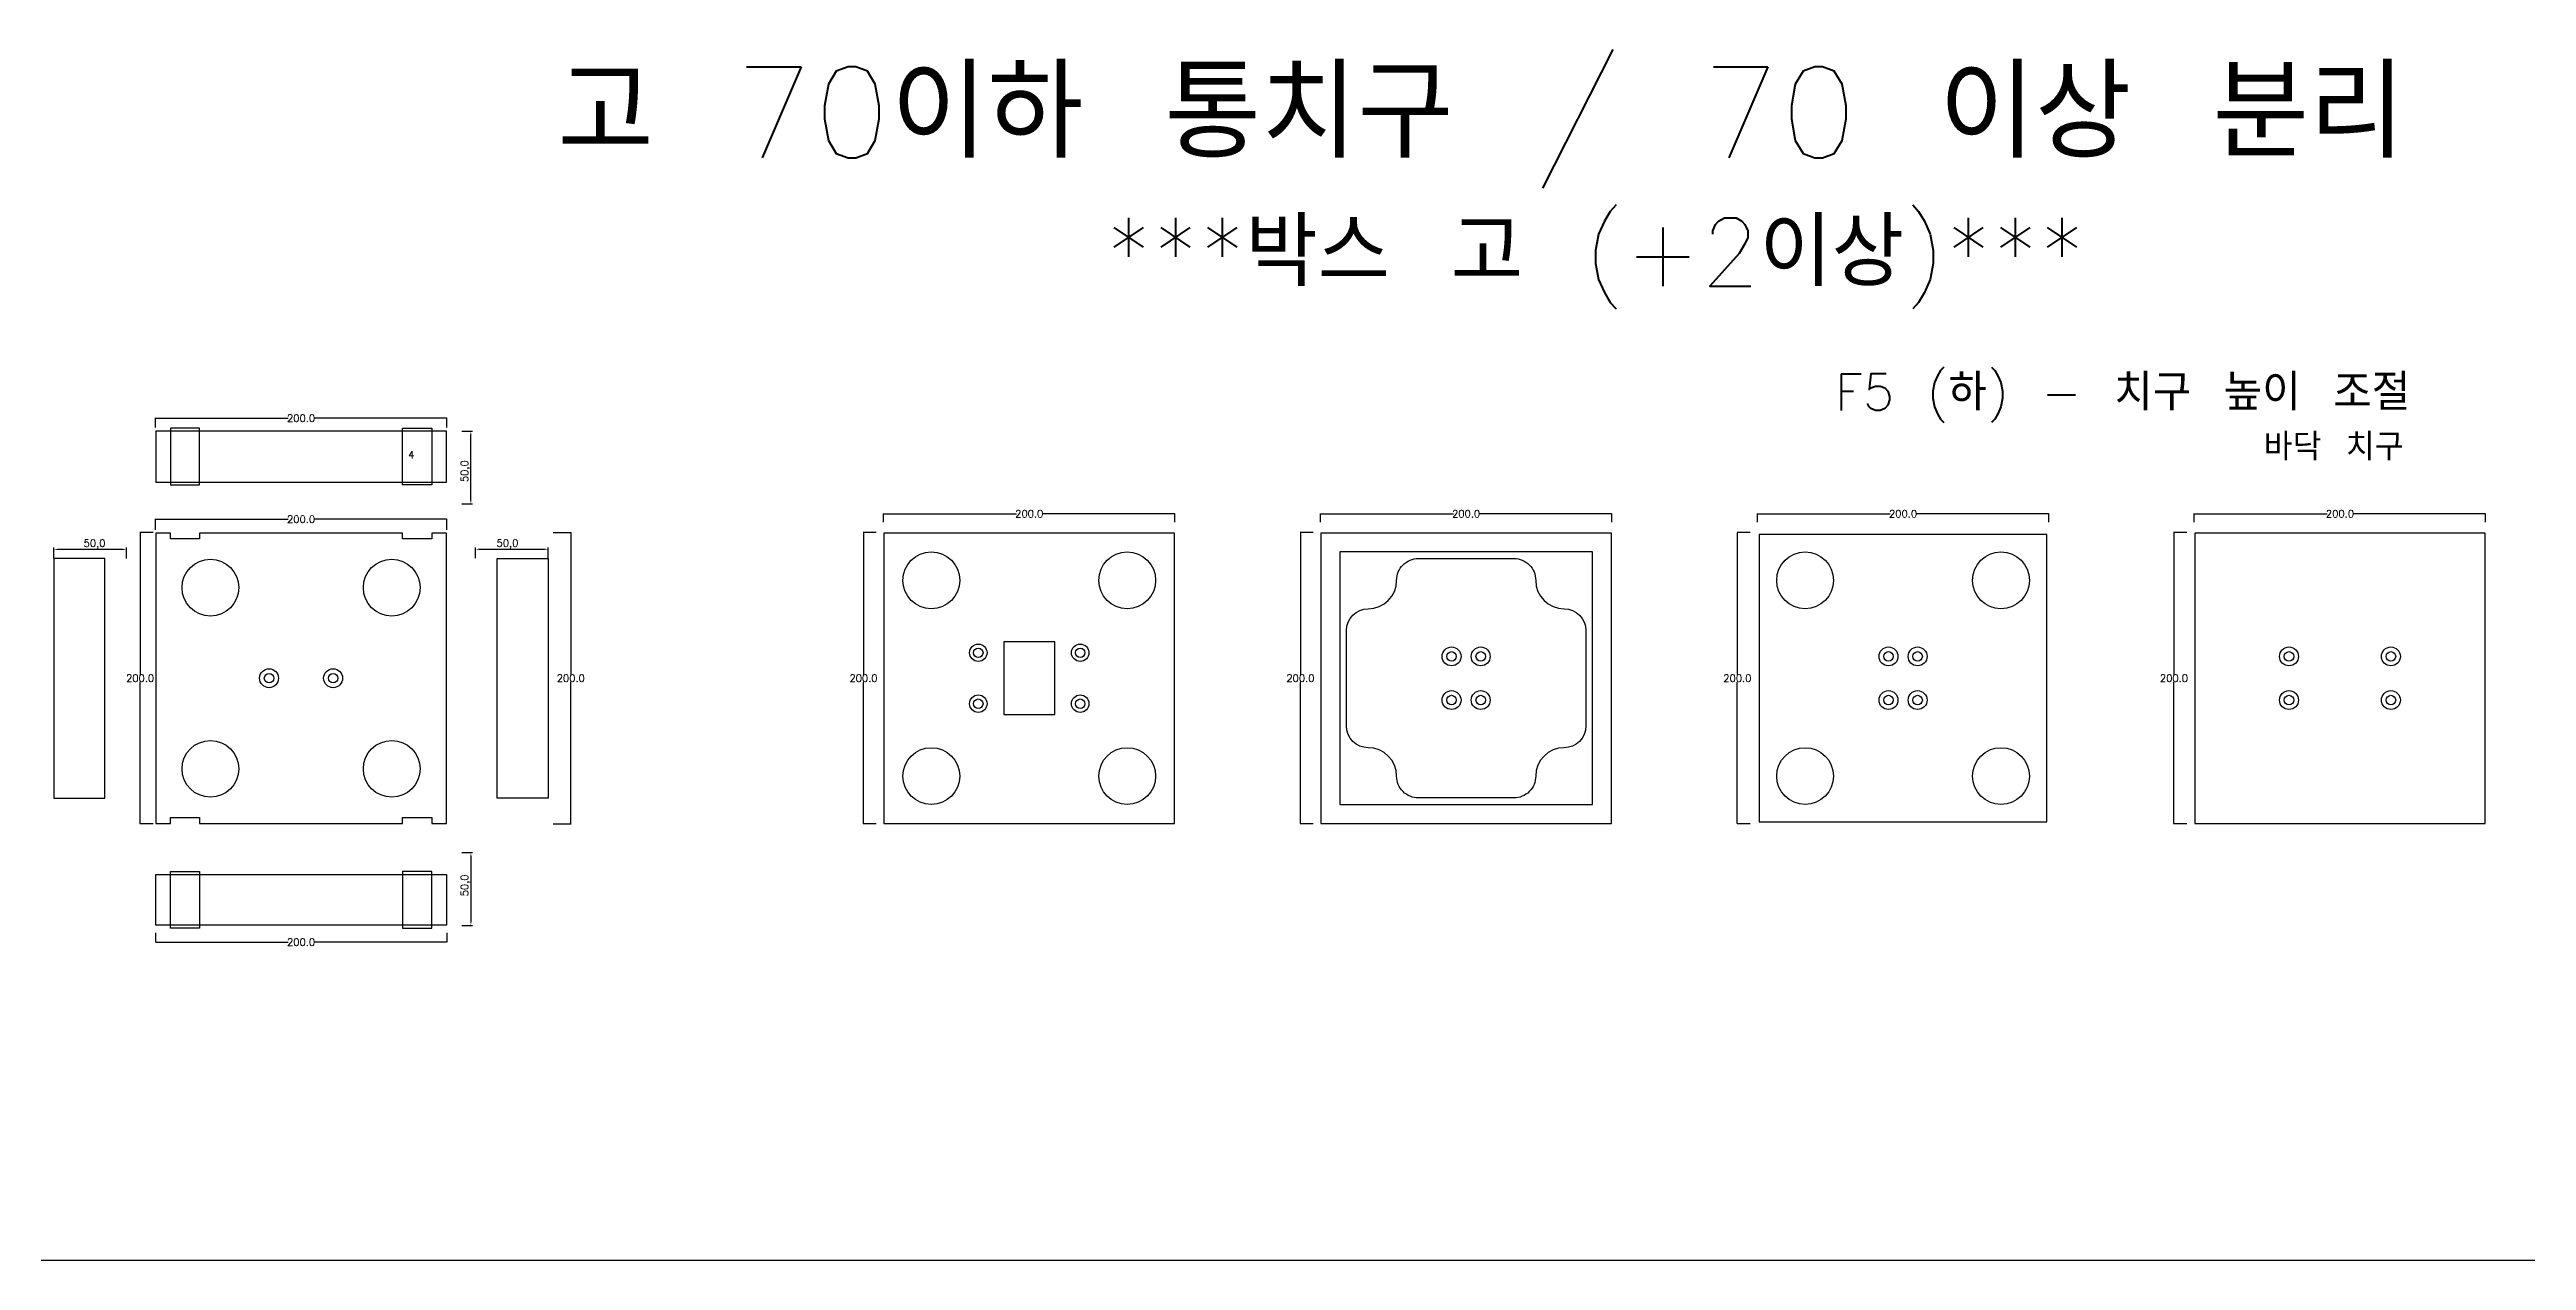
# Model space of a CAD drawing. Header units: millimetres. Extents: x 37110 to 56310, y -3510 to 5490.
# Drawn here: x 50437 to 52138, y 90 to 922 of the extents above; entities that cross this region are included whole.
import ezdxf

# ---------------------------------------------------------------- set-up
doc = ezdxf.new("R2010")
doc.units = ezdxf.units.MM
for name, color, linetype in [('TEXT', 3, 'Continuous'), ('볼트 구멍', 7, 'Continuous'), ('치구', 7, 'Continuous'), ('치수', 7, 'Continuous')]:
    doc.layers.add(name, color=color, linetype=linetype)
doc.styles.get("Standard").update_dxf_attribs({"font": 'txt.shx', "bigfont": 'whgtxt.shx'})
doc.dimstyles.new('ISO-25', dxfattribs={"dimtxt": 2.5, "dimasz": 2.5, "dimexe": 1.25, "dimexo": 0.625, "dimtad": 1, "dimtxsty": 'Standard', "dimcen": 2.5, "dimadec": 0, "dimazin": 0, "dimtfac": 1, "dimtmove": 0, "dimatfit": 3, "dimfxl": 0, "dimarcsym": 0})
doc.dimstyles.get("Standard").update_dxf_attribs({"dimtxt": 7, "dimasz": 0.18, "dimexe": 0.18, "dimexo": 0.0625, "dimgap": 0.09, "dimtad": 0, "dimtih": 1, "dimtoh": 1, "dimdec": 1, "dimzin": 0, "dimdsep": 46, "dimtxsty": 'Standard', "dimcen": 0.09, "dimadec": 0, "dimazin": 0, "dimtfac": 1, "dimtdec": 1, "dimtofl": 0, "dimtmove": 0, "dimatfit": 3, "dimfxl": 0, "dimtolj": 1, "dimtzin": 0, "dimarcsym": 0})

# ---------------------------------------------------------------- blocks, each defined once
blk = doc.blocks.new('*D2661')
at = {"layer": 'Defpoints', "color": 0, "linetype": 'Continuous'}
for p in [(50710, 668.6), (50510, 662.2), (50710, 662.2)]:
    blk.add_point(p, dxfattribs=at)
at = {"layer": '치수', "color": 0, "linetype": 'Continuous', "lineweight": -2}
for p, q in [((50510, 662.2), (50510, 668.8)), ((50510.2, 668.6), (50601.2, 668.6)), ((50709.8, 668.6), (50618.8, 668.6)), ((50710, 662.2), (50710, 668.8))]:
    blk.add_line(p, q, dxfattribs=at)
at = {"layer": '치수', "color": 0, "linetype": 'Continuous'}
for points in [[(50510.2, 668.6), (50510.2, 668.5), (50510, 668.6)], [(50709.8, 668.6), (50709.8, 668.5), (50710, 668.6)]]:
    blk.add_solid(points, dxfattribs=at)
at = {"layer": '치수', "color": 0, "linetype": 'Continuous', "insert": (50610, 668.6), "char_height": 5, "attachment_point": 5}
blk.add_mtext('\\A1;200.0', dxfattribs=at)
blk = doc.blocks.new('*D2663')
at = {"layer": 'Defpoints', "color": 0}
for p in [(50440.2, 578.5), (50440.2, 571.8), (50490.2, 571.7)]:
    blk.add_point(p, dxfattribs=at)
at = {"layer": '치수', "color": 0, "lineweight": -2}
for p, q in [((50440.2, 572.4), (50440.2, 579.7)), ((50487.7, 578.5), (50442.7, 578.5)), ((50490.2, 572.3), (50490.2, 579.7))]:
    blk.add_line(p, q, dxfattribs=at)
at = {"layer": '치수', "color": 0}
for points in [[(50442.7, 578.9), (50442.7, 578.1), (50440.2, 578.5)], [(50487.7, 578.9), (50487.7, 578.1), (50490.2, 578.5)]]:
    blk.add_solid(points, dxfattribs=at)
at = {"layer": '치수', "color": 0, "insert": (50468.2, 582), "char_height": 5, "attachment_point": 5}
blk.add_mtext('50,0', dxfattribs=at)
blk = doc.blocks.new('*D2660')
at = {"layer": 'Defpoints', "color": 0}
for p in [(50719.7, 370.2), (50719.7, 320.2), (50726.6, 320.2)]:
    blk.add_point(p, dxfattribs=at)
at = {"layer": '치수', "color": 0, "lineweight": -2}
for p, q in [((50720.3, 370.2), (50727.8, 370.2)), ((50726.6, 367.7), (50726.6, 322.7)), ((50720.3, 320.2), (50727.8, 320.2))]:
    blk.add_line(p, q, dxfattribs=at)
at = {"layer": '치수', "color": 0}
for points in [[(50726.2, 367.7), (50727, 367.7), (50726.6, 370.2)], [(50726.2, 322.7), (50727, 322.7), (50726.6, 320.2)]]:
    blk.add_solid(points, dxfattribs=at)
at = {"layer": '치수', "color": 0, "insert": (50723, 347.7), "char_height": 5, "attachment_point": 5, "rotation": 90}
blk.add_mtext('50,0', dxfattribs=at)
blk = doc.blocks.new('*D2659')
at = {"layer": 'Defpoints', "color": 0, "linetype": 'Continuous'}
for p in [(50510, 315.1), (50710, 315.1), (50710, 308.7)]:
    blk.add_point(p, dxfattribs=at)
at = {"layer": '치수', "color": 0, "linetype": 'Continuous', "lineweight": -2}
for p, q in [((50510, 315.1), (50510, 308.6)), ((50510.2, 308.7), (50601.2, 308.7)), ((50709.8, 308.7), (50618.8, 308.7)), ((50710, 315.1), (50710, 308.6))]:
    blk.add_line(p, q, dxfattribs=at)
at = {"layer": '치수', "color": 0, "linetype": 'Continuous'}
for points in [[(50510.2, 308.8), (50510.2, 308.7), (50510, 308.7)], [(50709.8, 308.8), (50709.8, 308.7), (50710, 308.7)]]:
    blk.add_solid(points, dxfattribs=at)
at = {"layer": '치수', "color": 0, "linetype": 'Continuous', "insert": (50610, 308.7), "char_height": 5, "attachment_point": 5}
blk.add_mtext('\\A1;200.0', dxfattribs=at)
blk = doc.blocks.new('*D2664')
at = {"layer": 'Defpoints', "color": 0}
for p in [(50719.7, 659.7), (50726.6, 659.7), (50719.7, 609.7)]:
    blk.add_point(p, dxfattribs=at)
at = {"layer": '치수', "color": 0, "lineweight": -2}
for p, q in [((50720.3, 659.7), (50727.8, 659.7)), ((50726.6, 612.2), (50726.6, 657.2)), ((50720.3, 609.7), (50727.8, 609.7))]:
    blk.add_line(p, q, dxfattribs=at)
at = {"layer": '치수', "color": 0}
for points in [[(50726.2, 657.2), (50727, 657.2), (50726.6, 659.7)], [(50726.2, 612.2), (50727, 612.2), (50726.6, 609.7)]]:
    blk.add_solid(points, dxfattribs=at)
at = {"layer": '치수', "color": 0, "insert": (50723, 632.2), "char_height": 5, "attachment_point": 5, "rotation": 90}
blk.add_mtext('50,0', dxfattribs=at)
blk = doc.blocks.new('*D2657')
at = {"layer": 'Defpoints', "color": 0, "linetype": 'Continuous'}
for p in [(50508.5, 590), (50499.5, 390), (50508.5, 390)]:
    blk.add_point(p, dxfattribs=at)
at = {"layer": '치수', "color": 0, "linetype": 'Continuous', "lineweight": -2}
for p, q in [((50508.5, 590), (50499.3, 590)), ((50499.5, 589.8), (50499.5, 492.6)), ((50499.5, 390.2), (50499.5, 487.4)), ((50508.5, 390), (50499.3, 390))]:
    blk.add_line(p, q, dxfattribs=at)
at = {"layer": '치수', "color": 0, "linetype": 'Continuous'}
for points in [[(50499.4, 589.8), (50499.5, 589.8), (50499.5, 590)], [(50499.4, 390.2), (50499.5, 390.2), (50499.5, 390)]]:
    blk.add_solid(points, dxfattribs=at)
at = {"layer": '치수', "color": 0, "linetype": 'Continuous', "insert": (50499.5, 490), "char_height": 5, "attachment_point": 5}
blk.add_mtext('\\A1;200.0', dxfattribs=at)
blk = doc.blocks.new('*D2655')
at = {"layer": 'Defpoints', "color": 0, "linetype": 'Continuous'}
for p in [(50783.1, 590), (50783.1, 390), (50795.2, 390)]:
    blk.add_point(p, dxfattribs=at)
at = {"layer": '치수', "color": 0, "linetype": 'Continuous', "lineweight": -2}
for p, q in [((50783.2, 590), (50795.4, 590)), ((50795.2, 589.8), (50795.2, 492.6)), ((50795.2, 390.2), (50795.2, 487.4)), ((50783.2, 390), (50795.4, 390))]:
    blk.add_line(p, q, dxfattribs=at)
at = {"layer": '치수', "color": 0, "linetype": 'Continuous'}
for points in [[(50795.2, 589.8), (50795.2, 589.8), (50795.2, 590)], [(50795.2, 390.2), (50795.2, 390.2), (50795.2, 390)]]:
    blk.add_solid(points, dxfattribs=at)
at = {"layer": '치수', "color": 0, "linetype": 'Continuous', "insert": (50795.2, 490), "char_height": 5, "attachment_point": 5}
blk.add_mtext('\\A1;200.0', dxfattribs=at)
blk = doc.blocks.new('*D2662')
at = {"layer": 'Defpoints', "color": 0, "linetype": 'Continuous'}
for p in [(50710, 599.2), (50510, 591.8), (50710, 591.8)]:
    blk.add_point(p, dxfattribs=at)
at = {"layer": '치수', "color": 0, "linetype": 'Continuous', "lineweight": -2}
for p, q in [((50510, 591.9), (50510, 599.4)), ((50510.2, 599.2), (50601.2, 599.2)), ((50709.8, 599.2), (50618.8, 599.2)), ((50710, 591.9), (50710, 599.4))]:
    blk.add_line(p, q, dxfattribs=at)
at = {"layer": '치수', "color": 0, "linetype": 'Continuous'}
for points in [[(50510.2, 599.3), (50510.2, 599.2), (50510, 599.2)], [(50709.8, 599.3), (50709.8, 599.2), (50710, 599.2)]]:
    blk.add_solid(points, dxfattribs=at)
at = {"layer": '치수', "color": 0, "linetype": 'Continuous', "insert": (50610, 599.2), "char_height": 5, "attachment_point": 5}
blk.add_mtext('\\A1;200.0', dxfattribs=at)
blk = doc.blocks.new('*D2665')
at = {"layer": 'Defpoints', "color": 0}
for p in [(50779.7, 578.6), (50729.7, 571.8), (50779.7, 571.8)]:
    blk.add_point(p, dxfattribs=at)
at = {"layer": '치수', "color": 0, "lineweight": -2}
for p, q in [((50729.7, 572.4), (50729.7, 579.8)), ((50732.2, 578.6), (50777.2, 578.6)), ((50779.7, 572.4), (50779.7, 579.8))]:
    blk.add_line(p, q, dxfattribs=at)
at = {"layer": '치수', "color": 0}
for points in [[(50732.2, 579), (50732.2, 578.2), (50729.7, 578.6)], [(50777.2, 579), (50777.2, 578.2), (50779.7, 578.6)]]:
    blk.add_solid(points, dxfattribs=at)
at = {"layer": '치수', "color": 0, "insert": (50751.7, 582.1), "char_height": 5, "attachment_point": 5}
blk.add_mtext('50,0', dxfattribs=at)
blk = doc.blocks.new('*D2671')
at = {"layer": 'Defpoints', "color": 0, "linetype": 'Continuous'}
for p in [(51910, 597.1), (52110, 603), (52110, 597.1)]:
    blk.add_point(p, dxfattribs=at)
at = {"layer": '치수', "color": 0, "linetype": 'Continuous', "lineweight": -2}
for p, q in [((51910, 597.2), (51910, 603.2)), ((51910.2, 603), (52001.2, 603)), ((52109.8, 603), (52018.8, 603)), ((52110, 597.2), (52110, 603.2))]:
    blk.add_line(p, q, dxfattribs=at)
at = {"layer": '치수', "color": 0, "linetype": 'Continuous'}
for points in [[(51910.2, 603), (51910.2, 603), (51910, 603)], [(52109.8, 603), (52109.8, 603), (52110, 603)]]:
    blk.add_solid(points, dxfattribs=at)
at = {"layer": '치수', "color": 0, "linetype": 'Continuous', "insert": (52010, 603), "char_height": 5, "attachment_point": 5}
blk.add_mtext('\\A1;200.0', dxfattribs=at)
blk = doc.blocks.new('*D2670')
at = {"layer": 'Defpoints', "color": 0, "linetype": 'Continuous'}
for p in [(51310, 597.1), (51510, 603), (51510, 597.1)]:
    blk.add_point(p, dxfattribs=at)
at = {"layer": '치수', "color": 0, "linetype": 'Continuous', "lineweight": -2}
for p, q in [((51310, 597.2), (51310, 603.2)), ((51310.2, 603), (51401.2, 603)), ((51509.8, 603), (51418.8, 603)), ((51510, 597.2), (51510, 603.2))]:
    blk.add_line(p, q, dxfattribs=at)
at = {"layer": '치수', "color": 0, "linetype": 'Continuous'}
for points in [[(51310.2, 603), (51310.2, 603), (51310, 603)], [(51509.8, 603), (51509.8, 603), (51510, 603)]]:
    blk.add_solid(points, dxfattribs=at)
at = {"layer": '치수', "color": 0, "linetype": 'Continuous', "insert": (51410, 603), "char_height": 5, "attachment_point": 5}
blk.add_mtext('\\A1;200.0', dxfattribs=at)
blk = doc.blocks.new('*D2654')
at = {"layer": 'Defpoints', "color": 0, "linetype": 'Continuous'}
for p in [(51010, 597.1), (51210, 603), (51210, 597.1)]:
    blk.add_point(p, dxfattribs=at)
at = {"layer": '치수', "color": 0, "linetype": 'Continuous', "lineweight": -2}
for p, q in [((51010, 597.2), (51010, 603.2)), ((51010.2, 603), (51101.2, 603)), ((51209.8, 603), (51118.8, 603)), ((51210, 597.2), (51210, 603.2))]:
    blk.add_line(p, q, dxfattribs=at)
at = {"layer": '치수', "color": 0, "linetype": 'Continuous'}
for points in [[(51010.2, 603), (51010.2, 603), (51010, 603)], [(51209.8, 603), (51209.8, 603), (51210, 603)]]:
    blk.add_solid(points, dxfattribs=at)
at = {"layer": '치수', "color": 0, "linetype": 'Continuous', "insert": (51110, 603), "char_height": 5, "attachment_point": 5}
blk.add_mtext('\\A1;200.0', dxfattribs=at)
blk = doc.blocks.new('*D2656')
at = {"layer": 'Defpoints', "color": 0, "linetype": 'Continuous'}
for p in [(51005.1, 590), (50996.2, 390), (51005.1, 390)]:
    blk.add_point(p, dxfattribs=at)
at = {"layer": '치수', "color": 0, "linetype": 'Continuous', "lineweight": -2}
for p, q in [((51005, 590), (50996, 590)), ((50996.2, 589.8), (50996.2, 492.6)), ((50996.2, 390.2), (50996.2, 487.4)), ((51005, 390), (50996, 390))]:
    blk.add_line(p, q, dxfattribs=at)
at = {"layer": '치수', "color": 0, "linetype": 'Continuous'}
for points in [[(50996.2, 589.8), (50996.2, 589.8), (50996.2, 590)], [(50996.2, 390.2), (50996.2, 390.2), (50996.2, 390)]]:
    blk.add_solid(points, dxfattribs=at)
at = {"layer": '치수', "color": 0, "linetype": 'Continuous', "insert": (50996.2, 490), "char_height": 5, "attachment_point": 5}
blk.add_mtext('\\A1;200.0', dxfattribs=at)
blk = doc.blocks.new('*D2666')
at = {"layer": 'Defpoints', "color": 0, "linetype": 'Continuous'}
for p in [(51305.1, 590), (51296.2, 390), (51305.1, 390)]:
    blk.add_point(p, dxfattribs=at)
at = {"layer": '치수', "color": 0, "linetype": 'Continuous', "lineweight": -2}
for p, q in [((51305, 590), (51296, 590)), ((51296.2, 589.8), (51296.2, 492.6)), ((51296.2, 390.2), (51296.2, 487.4)), ((51305, 390), (51296, 390))]:
    blk.add_line(p, q, dxfattribs=at)
at = {"layer": '치수', "color": 0, "linetype": 'Continuous'}
for points in [[(51296.2, 589.8), (51296.2, 589.8), (51296.2, 590)], [(51296.2, 390.2), (51296.2, 390.2), (51296.2, 390)]]:
    blk.add_solid(points, dxfattribs=at)
at = {"layer": '치수', "color": 0, "linetype": 'Continuous', "insert": (51296.2, 490), "char_height": 5, "attachment_point": 5}
blk.add_mtext('\\A1;200.0', dxfattribs=at)
blk = doc.blocks.new('*D2669')
at = {"layer": 'Defpoints', "color": 0, "linetype": 'Continuous'}
for p in [(51610, 597.1), (51810, 603), (51810, 597.1)]:
    blk.add_point(p, dxfattribs=at)
at = {"layer": '치수', "color": 0, "linetype": 'Continuous', "lineweight": -2}
for p, q in [((51610, 597.2), (51610, 603.2)), ((51610.2, 603), (51701.2, 603)), ((51809.8, 603), (51718.8, 603)), ((51810, 597.2), (51810, 603.2))]:
    blk.add_line(p, q, dxfattribs=at)
at = {"layer": '치수', "color": 0, "linetype": 'Continuous'}
for points in [[(51610.2, 603), (51610.2, 603), (51610, 603)], [(51809.8, 603), (51809.8, 603), (51810, 603)]]:
    blk.add_solid(points, dxfattribs=at)
at = {"layer": '치수', "color": 0, "linetype": 'Continuous', "insert": (51710, 603), "char_height": 5, "attachment_point": 5}
blk.add_mtext('\\A1;200.0', dxfattribs=at)
blk = doc.blocks.new('*D2667')
at = {"layer": 'Defpoints', "color": 0, "linetype": 'Continuous'}
for p in [(51605.1, 590), (51596.2, 390), (51605.1, 390)]:
    blk.add_point(p, dxfattribs=at)
at = {"layer": '치수', "color": 0, "linetype": 'Continuous', "lineweight": -2}
for p, q in [((51605, 590), (51596, 590)), ((51596.2, 589.8), (51596.2, 492.6)), ((51596.2, 390.2), (51596.2, 487.4)), ((51605, 390), (51596, 390))]:
    blk.add_line(p, q, dxfattribs=at)
at = {"layer": '치수', "color": 0, "linetype": 'Continuous'}
for points in [[(51596.2, 589.8), (51596.2, 589.8), (51596.2, 590)], [(51596.2, 390.2), (51596.2, 390.2), (51596.2, 390)]]:
    blk.add_solid(points, dxfattribs=at)
at = {"layer": '치수', "color": 0, "linetype": 'Continuous', "insert": (51596.2, 490), "char_height": 5, "attachment_point": 5}
blk.add_mtext('\\A1;200.0', dxfattribs=at)
blk = doc.blocks.new('*D2668')
at = {"layer": 'Defpoints', "color": 0, "linetype": 'Continuous'}
for p in [(51904.9, 590), (51896, 390), (51904.9, 390)]:
    blk.add_point(p, dxfattribs=at)
at = {"layer": '치수', "color": 0, "linetype": 'Continuous', "lineweight": -2}
for p, q in [((51904.8, 590), (51895.8, 590)), ((51896, 589.8), (51896, 492.6)), ((51896, 390.2), (51896, 487.4)), ((51904.8, 390), (51895.8, 390))]:
    blk.add_line(p, q, dxfattribs=at)
at = {"layer": '치수', "color": 0, "linetype": 'Continuous'}
for points in [[(51895.9, 589.8), (51896, 589.8), (51896, 590)], [(51895.9, 390.2), (51896, 390.2), (51896, 390)]]:
    blk.add_solid(points, dxfattribs=at)
at = {"layer": '치수', "color": 0, "linetype": 'Continuous', "insert": (51896, 490), "char_height": 5, "attachment_point": 5}
blk.add_mtext('\\A1;200.0', dxfattribs=at)

msp = doc.modelspace()

# ---------------------------------------------------------------- linework, layer by layer
at = {"color": 6}
msp.add_line((56310, 90), (37110, 90), dxfattribs=at)
at = {"layer": '볼트 구멍', "color": 3}
msp.add_lwpolyline([(51092.5, 465), (51127.5, 465), (51127.5, 515), (51092.5, 515)], close=True, dxfattribs=at)
at = {"layer": '볼트 구멍', "color": 6}
for centre, radius in [((51075, 507.5), 6), ((51145, 507.5), 6), ((51400, 505), 6.5), ((51420, 505), 6.5), ((51700, 505), 6.5), ((51720, 505), 6.5), ((51975, 505), 6.5), ((52045, 505), 6.5), ((51075, 472.5), 6), ((51145, 472.5), 6), ((51400, 475), 6.5), ((51420, 475), 6.5), ((51700, 475), 6.5), ((51720, 475), 6.5), ((51975, 475), 6.5), ((52045, 475), 6.5)]:
    msp.add_circle(centre, radius, dxfattribs=at)
at = {"layer": '볼트 구멍', "color": 3}
for centre in [(51075, 507.5), (51145, 507.5), (50588, 490), (50632, 490), (51400, 505), (51420, 505), (51700, 505), (51720, 505), (51975, 505), (52045, 505), (51400, 475), (51420, 475), (51700, 475), (51720, 475), (51975, 475), (52045, 475), (51075, 472.5), (51145, 472.5)]:
    msp.add_circle(centre, 3.25, dxfattribs=at)
at = {"layer": '볼트 구멍', "color": 2}
for centre in [(50588, 490), (50632, 490)]:
    msp.add_circle(centre, 6.5, dxfattribs=at)
at = {"layer": '치구'}
for points in [[(50510.25, 624.75), (50709.75, 624.75), (50709.75, 659.75), (50510.25, 659.75)], [(50510.25, 390.25), (50520.25, 390.25), (50520.25, 394.25), (50540.25, 394.25), (50540.25, 390.25), (50679.75, 390.25), (50679.75, 394.25), (50699.75, 394.25), (50699.75, 390.25), (50709.75, 390.25), (50709.75, 589.75), (50699.75, 589.75), (50699.75, 585.75), (50679.75, 585.75), (50679.75, 589.75), (50540.25, 589.75), (50540.25, 585.75), (50520.25, 585.75), (50520.25, 589.75), (50510.25, 589.75)], [(51010.25, 589.75), (51010.25, 390.25), (51209.75, 390.25), (51209.75, 589.75)], [(51310.25, 589.75), (51310.25, 390.25), (51509.75, 390.25), (51509.75, 589.75)], [(51611.25, 588.75), (51611.25, 391.25), (51808.75, 391.25), (51808.75, 588.75)], [(51910.25, 589.75), (51910.25, 390.25), (52109.75, 390.25), (52109.75, 589.75)], [(50475.25, 572.35), (50440.25, 572.35), (50440.25, 407.65), (50475.25, 407.65)], [(50744.75, 572.35), (50779.75, 572.35), (50779.75, 407.65), (50744.75, 407.65)], [(51323.25, 576.75), (51323.25, 403.25), (51496.75, 403.25), (51496.75, 576.75)], [(50510.25, 355.25), (50709.75, 355.25), (50709.75, 320.25), (50510.25, 320.25)]]:
    msp.add_lwpolyline(points, close=True, dxfattribs=at)
at = {"layer": '치구', "color": 1}
for points in [[(50520.25, 622.75), (50540.25, 622.75), (50540.25, 661.747), (50520.25, 661.747)], [(50699.75, 622.75), (50679.75, 622.75), (50679.75, 661.747), (50699.75, 661.747)], [(50520.25, 357.25), (50540.25, 357.25), (50540.25, 318.253), (50520.25, 318.253)], [(50699.75, 357.25), (50679.75, 357.25), (50679.75, 318.253), (50699.75, 318.253)]]:
    msp.add_lwpolyline(points, close=True, dxfattribs=at)
at = {"layer": '치구'}
msp.add_lwpolyline([(51377.25, 572.25), (51442.75, 572.25, -0.41421365), (51457.75, 557.25, 0.41421347), (51477.25, 537.75, -0.41421338), (51492.25, 522.75), (51492.25, 457.25, -0.41421338), (51477.25, 442.25, 0.41421347), (51457.75, 422.75, -0.41421365), (51442.75, 407.75), (51377.25, 407.75, -0.41421365), (51362.25, 422.75, 0.41421347), (51342.75, 442.25, -0.41421338), (51327.75, 457.25), (51327.75, 522.75, -0.41421338), (51342.75, 537.75, 0.41421347), (51362.25, 557.25, -0.41421365)], format="xyb", close=True, dxfattribs=at)
for centre in [(50547.75, 552.25), (50672.25, 552.25), (51042.75, 557.25), (51177.25, 557.25), (51642.75, 557.25), (51777.25, 557.25), (50547.75, 427.75), (50672.25, 427.75), (51042.75, 422.75), (51177.25, 422.75), (51642.75, 422.75), (51777.25, 422.75)]:
    msp.add_circle(centre, 19.5, dxfattribs=at)

# ---------------------------------------------------------------- texts
at = {"layer": 'TEXT', "color": 1, "linetype": 'Continuous'}
for s, height, p in [('고 70이하 통치구 / 70 이상 분리', 62.5, (50786.041, 847.511)), ('***박스 고 (+2이상)***', 46.875, (51162.101, 759.368))]:
    msp.add_text(s, height=height, dxfattribs=at).set_placement(p)
at = {"layer": 'TEXT', "linetype": 'Continuous'}
for s, height, p in [('F5 (하) - 치구 높이 조절', 25, (51663.12, 674.026)), ('바닥 치구', 18.75, (51957.675, 639.615))]:
    msp.add_text(s, height=height, dxfattribs=at).set_placement(p)
at = {"layer": 'TEXT', "color": 1}
msp.add_text('4', height=5, dxfattribs=at).set_placement((50683.562, 641.052))

# ---------------------------------------------------------------- dimensions: what is measured, and where the dimension line sits
at = {"layer": '치수', "color": 4, "linetype": 'Continuous'}
for base, p1, p2, picture, middle in [((50710, 668.572), (50510, 662.175), (50710, 662.175), '*D2661', (50610, 668.572)), ((50710, 308.739), (50510, 315.137), (50710, 315.137), '*D2659', (50610, 308.739))]:
    dim = msp.add_linear_dim(base=base, p1=p1, p2=p2, dimstyle='Standard', override={"dimtxt": 5}, dxfattribs=at)
    dim.commit()
    dim.dimension.update_dxf_attribs({"geometry": picture, "text_midpoint": middle, "dimtype": 160})
at = {"layer": '치수', "color": 4}
for base, p1, p2, angle, picture, middle in [((50726.577, 659.75), (50719.68, 609.75), (50719.68, 659.75), 90, '*D2664', (50726.577, 632.25)), ((50440.25, 578.477), (50490.25, 571.7), (50440.25, 571.8), 180, '*D2663', (50468.25, 578.477)), ((50726.577, 320.25), (50719.68, 370.25), (50719.68, 320.25), 270, '*D2660', (50726.577, 347.75))]:
    dim = msp.add_linear_dim(base=base, p1=p1, p2=p2, angle=angle, dimstyle='ISO-25', override={"dimtxt": 5, "dimdec": 1, "dimzin": 0, "dimtdec": 1}, dxfattribs=at)
    dim.commit()
    dim.dimension.update_dxf_attribs({"geometry": picture, "text_midpoint": middle, "dimtype": 160})
at = {"layer": '치수', "color": 4, "linetype": 'Continuous'}
for base, p1, p2, picture, middle in [((50710, 599.222), (50510, 591.825), (50710, 591.825), '*D2662', (50610, 599.222)), ((51210, 602.99), (51010, 597.107), (51210, 597.107), '*D2654', (51110, 602.99)), ((51510, 602.99), (51310, 597.107), (51510, 597.107), '*D2670', (51410, 602.99)), ((51810, 602.99), (51610, 597.107), (51810, 597.107), '*D2669', (51710, 602.99)), ((52110, 602.99), (51910, 597.107), (52110, 597.107), '*D2671', (52010, 602.99))]:
    dim = msp.add_linear_dim(base=base, p1=p1, p2=p2, dimstyle='Standard', override={"dimtxt": 5}, dxfattribs=at)
    dim.commit()
    dim.dimension.update_dxf_attribs({"geometry": picture, "text_midpoint": middle})
for base, p1, p2, picture, middle in [((50499.47, 390), (50508.54, 590), (50508.54, 390), '*D2657', (50499.47, 490)), ((50795.218, 390), (50783.148, 590), (50783.148, 390), '*D2655', (50795.218, 490)), ((50996.204, 390), (51005.109, 590), (51005.109, 390), '*D2656', (50996.204, 490)), ((51296.204, 390), (51305.109, 590), (51305.109, 390), '*D2666', (51296.204, 490)), ((51596.204, 390), (51605.109, 590), (51605.109, 390), '*D2667', (51596.204, 490)), ((51895.954, 390), (51904.859, 590), (51904.859, 390), '*D2668', (51895.954, 490))]:
    dim = msp.add_linear_dim(base=base, p1=p1, p2=p2, angle=90, dimstyle='Standard', override={"dimtxt": 5}, dxfattribs=at)
    dim.commit()
    dim.dimension.update_dxf_attribs({"geometry": picture, "text_midpoint": middle})
at = {"layer": '치수', "color": 4}
dim = msp.add_linear_dim(base=(50779.75, 578.577), p1=(50729.75, 571.8), p2=(50779.75, 571.8), dimstyle='ISO-25', override={"dimtxt": 5, "dimdec": 1, "dimzin": 0, "dimtdec": 1}, dxfattribs=at)
dim.commit()
dim.dimension.update_dxf_attribs({"geometry": '*D2665', "text_midpoint": (50751.75, 578.577), "dimtype": 160})

doc.saveas('drawing.dxf')
